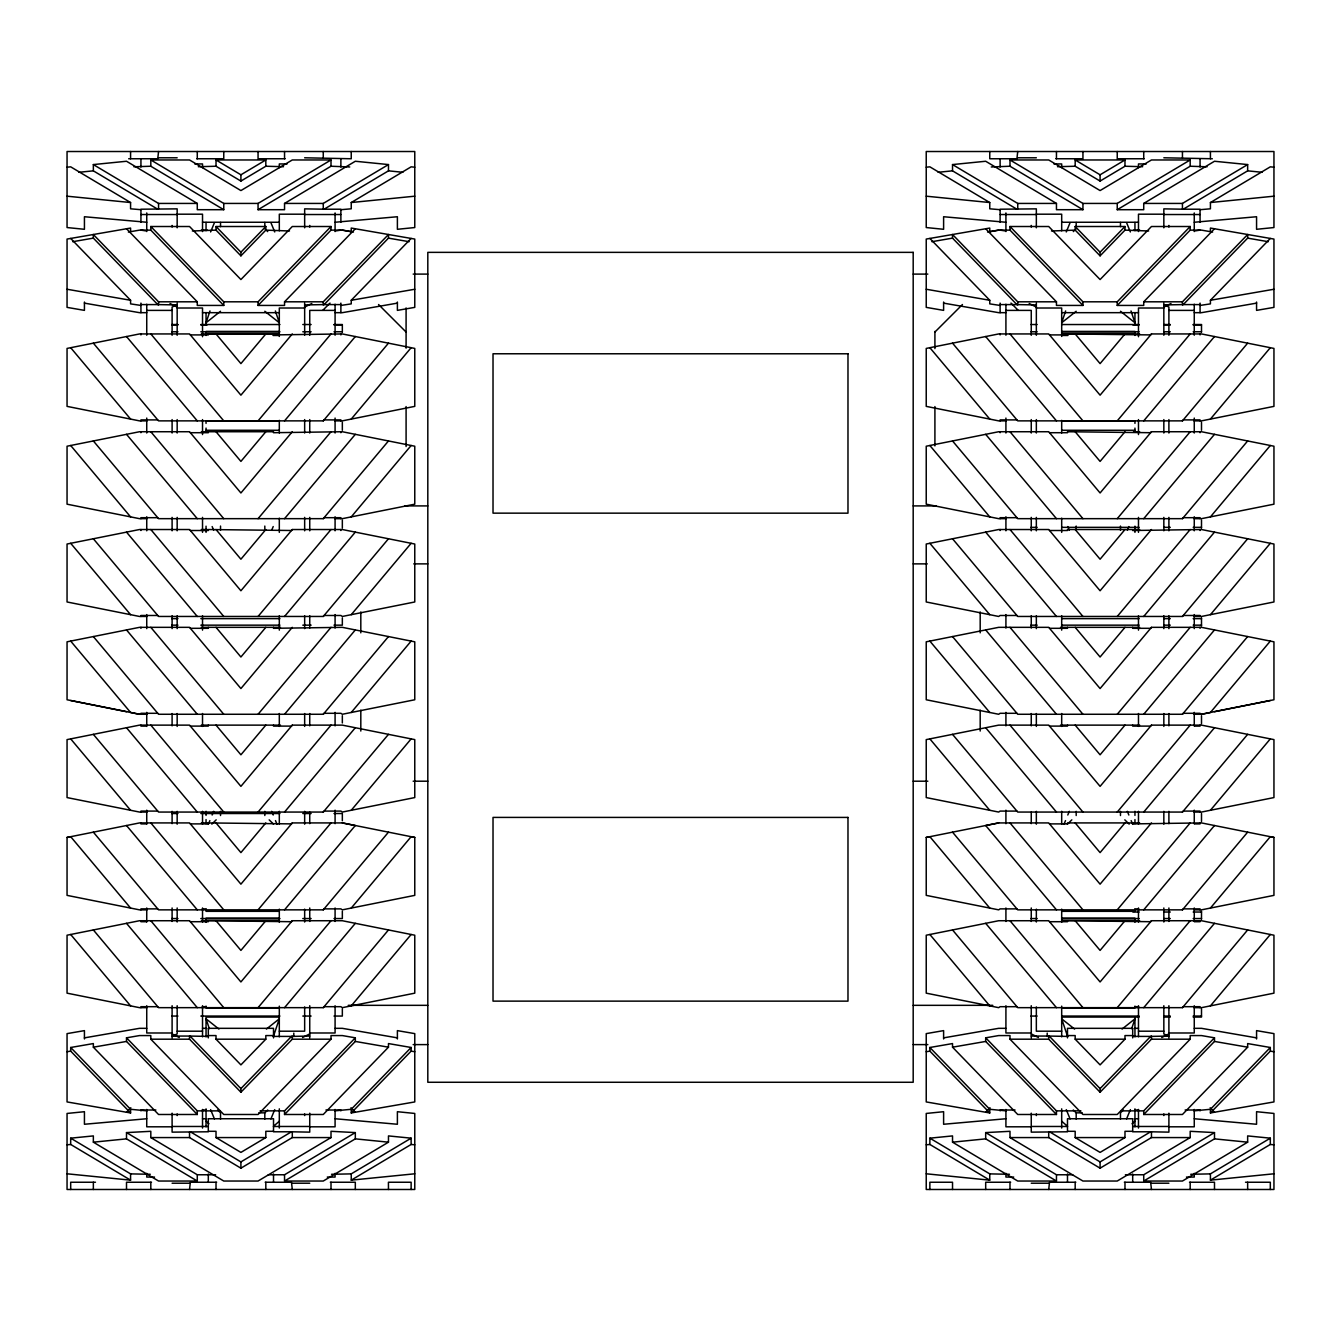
<?xml version="1.0" encoding="UTF-8"?>
<svg xmlns="http://www.w3.org/2000/svg" width="1341" height="1341" viewBox="0 0 1341 1341"><rect width="100%" height="100%" fill="white"/><g stroke="black" fill="none" stroke-linecap="round" stroke-linejoin="round"><path stroke-width="1.5" d="M210.001 310.944L206.045 322.745L220.527 311.263M273.38 1036.543L279.314 1018.842L266.423 1029.05M1065.642 310.944L1061.686 322.745L1076.186 311.263M1131.67 1028.681L1134.955 1018.842L1122.082 1029.05M210.621 231.959L214.426 222.673M271.687 530.282L273.212 526.56M208.324 824.313L209.85 820.608M212.146 815.026L213.672 811.305M270.916 1118.93L274.737 1109.644M1066.263 231.959L1070.084 222.673M1127.328 530.282L1128.854 526.56M1063.983 824.313L1065.508 820.608M1067.788 815.026L1069.313 811.305M1126.574 1118.93L1130.379 1109.644M158.556 151.516L157.752 158.758L128.669 158.758M334.781 420.873L342.341 420.873L414.771 406.373L414.771 348.425L342.341 333.943L273.514 334.915L273.514 333.943L208.308 333.943L208.308 334.915L190.355 334.915M334.781 518.665L342.341 518.665L414.771 504.182L414.771 446.218L342.341 431.735L273.514 432.707L273.514 431.735L208.308 431.735L208.308 432.707L190.355 432.707M93.35 343.162L158.556 420.873L323.265 420.873L324.086 419.901L340.882 419.901L340.882 420.873M93.35 538.764L158.556 616.458L323.265 616.458L324.086 615.485L340.882 615.485L342.341 616.458L414.771 601.975L414.771 544.027L342.341 529.527L292.288 529.527L291.483 530.5L208.308 529.527L208.308 530.5L190.355 530.5M93.35 440.954L158.556 518.665L323.265 518.665L324.086 517.693L340.882 517.693L340.882 518.665M93.35 636.556L158.556 714.267L323.265 714.267L324.086 713.295L340.882 713.295L342.341 714.267L414.771 699.767L414.771 641.819L342.341 627.337L273.514 628.309L273.514 627.337M93.35 734.348L158.556 812.059L323.265 812.059L324.086 811.087L340.882 811.087L342.341 812.059L414.771 797.577L414.771 739.612L342.341 725.129L292.288 725.129L291.483 726.101L273.514 726.101L273.514 725.129M284.543 909.852L355.315 825.52L342.341 822.921L292.288 822.921L291.483 823.894L208.308 822.921L208.308 823.894L190.355 823.894M93.35 929.95L158.556 1007.661L323.265 1007.661L324.086 1006.689L340.882 1006.689L342.341 1007.661L414.771 993.161L414.771 935.213L342.341 920.731L292.288 920.731L291.483 921.703L208.308 920.731L208.308 921.703L190.355 921.703M93.35 832.158L158.556 909.852L323.265 909.852L324.086 908.88L340.882 908.88L342.341 909.852L414.771 895.369L414.771 837.421L342.341 822.921M1017.735 151.516L1016.914 158.758L989.759 158.758L989.759 151.516M189.534 1189.484L190.355 1182.242L216.639 1182.242M1193.959 420.873L1201.502 420.873L1273.95 406.373L1273.95 348.425L1201.502 333.943L1151.466 333.943L1150.645 334.915L1067.486 333.943L1067.486 334.915L1049.517 334.915M1193.959 518.665L1201.502 518.665L1273.95 504.182L1273.95 446.218L1201.502 431.735L1151.466 431.735L1150.645 432.707L1067.486 431.735L1067.486 432.707L1049.517 432.707M952.529 343.162L1017.735 420.873L1182.444 420.873L1183.248 419.901L1200.061 419.901L1200.061 420.873M1193.959 616.458L1201.502 616.458L1273.95 601.975L1273.95 544.027L1201.502 529.527L1132.692 530.5L1132.692 529.527L1067.486 529.527L1067.486 530.5L1049.517 530.5M952.529 440.954L1017.735 518.665L1182.444 518.665L1183.248 517.693L1200.061 517.693L1200.061 518.665M1193.959 714.267L1201.502 714.267L1273.95 699.767L1273.95 641.819L1201.502 627.337L1151.466 627.337L1150.645 628.309L1132.692 628.309L1132.692 627.337M952.529 538.764L1017.735 616.458L1182.444 616.458L1183.248 615.485L1200.061 615.485L1200.061 616.458M1193.959 812.059L1201.502 812.059L1273.95 797.577L1273.95 739.612L1201.502 725.129L1151.466 725.129L1150.645 726.101L1132.692 726.101L1132.692 725.129M952.529 636.556L1017.735 714.267L1182.444 714.267L1183.248 713.295L1200.061 713.295L1200.061 714.267M1193.959 909.852L1201.502 909.852L1273.95 895.369L1273.95 837.421L1201.502 822.921L1132.692 823.894L1132.692 822.921L1067.486 822.921L1067.486 823.894L1049.517 823.894M952.529 734.348L1017.735 812.059L1182.444 812.059L1183.248 811.087L1200.061 811.087L1200.061 812.059M1193.959 1007.661L1201.502 1007.661L1273.95 993.161L1273.95 935.213L1201.502 920.731L1151.466 920.731L1150.645 921.703L1067.486 920.731L1067.486 921.703L1049.517 921.703M952.529 832.158L1017.735 909.852L1182.444 909.852L1183.248 908.88L1200.061 908.88L1200.061 909.852M952.529 929.95L1017.735 1007.661L1182.444 1007.661L1183.248 1006.689L1200.061 1006.689L1200.061 1007.661M1048.712 1189.484L1049.517 1182.242L1075.817 1182.242M265.82 333.943L240.911 363.612L216.018 333.943M292.288 333.943L240.911 395.159L189.534 333.943L139.498 333.943L67.05 348.425L67.05 406.373L139.498 420.873L147.041 420.873M258.059 420.873L331.009 333.943M265.82 431.735L240.911 461.405L216.018 431.735M284.543 420.873L355.315 336.541M292.288 431.735L240.911 492.968L189.534 431.735L139.498 431.735L67.05 446.218L67.05 504.182L139.498 518.665L147.041 518.665M323.265 420.873L388.471 343.162M258.059 518.665L331.009 431.735M351.241 419.079L411.134 347.705M265.82 529.527L240.911 559.214L216.018 529.527M284.543 518.665L355.315 434.333M292.288 529.527L240.911 590.761L189.534 529.527L139.498 529.527L67.05 544.027L67.05 601.975L139.498 616.458L147.041 616.458M323.265 518.665L388.471 440.954M258.059 616.458L331.009 529.527M351.241 516.888L411.134 445.497M265.82 627.337L240.911 657.006L216.018 627.337M284.543 616.458L355.315 532.126M292.288 627.337L240.911 688.553L189.534 627.337L139.498 627.337L67.05 641.819L67.05 699.767L139.498 714.267L147.041 714.267M323.265 616.458L388.471 538.764M258.059 714.267L331.009 627.337M351.241 614.681L411.134 543.289M265.82 725.129L240.911 754.799L216.018 725.129M284.543 714.267L355.315 629.935M292.288 725.129L240.911 786.362L189.534 725.129L139.498 725.129L67.05 739.612L67.05 797.577L139.498 812.059L147.041 812.059M323.265 714.267L388.471 636.556M258.059 812.059L331.009 725.129M351.241 712.473L411.134 641.099M265.82 822.921L240.911 852.608L216.018 822.921M284.543 812.059L355.315 727.727M292.288 822.921L240.911 884.155L189.534 822.921L139.498 822.921L67.05 837.421L67.05 895.369L139.498 909.852L147.041 909.852M323.265 812.059L388.471 734.348M258.059 909.852L331.009 822.921M351.241 810.282L411.134 738.891M265.82 920.731L240.911 950.4L216.018 920.731M292.288 920.731L240.911 981.947L189.534 920.731L139.498 920.731L67.05 935.213L67.05 993.161L139.498 1007.661L147.041 1007.661M323.265 909.852L388.471 832.158M258.059 1007.661L331.009 920.731M351.241 908.075L411.134 836.683L414.771 837.421M284.543 1007.661L355.315 923.329M323.265 1007.661L388.471 929.95M351.241 1005.867L411.134 934.493M1124.982 333.943L1100.089 363.612L1075.18 333.943M1151.466 333.943L1100.089 395.159L1048.712 333.943L998.659 333.943L926.229 348.425L926.229 406.373L998.659 420.873L1006.219 420.873M1117.237 420.873L1190.188 333.943M1124.982 431.735L1100.089 461.405L1075.18 431.735M1143.722 420.873L1214.493 336.541M1151.466 431.735L1100.089 492.968L1048.712 431.735L998.659 431.735L926.229 446.218L926.229 504.182L998.659 518.665L1006.219 518.665M1182.444 420.873L1247.65 343.162M1117.237 518.665L1190.188 431.735M1210.42 419.079L1270.313 347.705M1124.982 529.527L1100.089 559.214L1075.18 529.527M1143.722 518.665L1214.493 434.333M1151.466 529.527L1100.089 590.761L1048.712 529.527L998.659 529.527L926.229 544.027L926.229 601.975L998.659 616.458L1000.118 615.485L1016.914 615.485M1182.444 518.665L1247.65 440.954M1117.237 616.458L1190.188 529.527M1210.42 516.888L1270.313 445.497M1124.982 627.337L1100.089 657.006L1075.18 627.337M1143.722 616.458L1214.493 532.126M1151.466 627.337L1100.089 688.553L1048.712 627.337L998.659 627.337L926.229 641.819L926.229 699.767L998.659 714.267L1000.118 713.295L1016.914 713.295M1182.444 616.458L1247.65 538.764M1117.237 714.267L1190.188 627.337M1210.42 614.681L1270.313 543.289M1124.982 725.129L1100.089 754.799L1075.18 725.129M1143.722 714.267L1214.493 629.935M1151.466 725.129L1100.089 786.362L1048.712 725.129L998.659 725.129L926.229 739.612L926.229 797.577L998.659 812.059L1000.118 811.087L1016.914 811.087M1182.444 714.267L1247.65 636.556M1117.237 812.059L1190.188 725.129M1270.313 641.099L1210.42 712.473L1201.502 714.267M1124.982 822.921L1100.089 852.608L1075.18 822.921M1143.722 812.059L1214.493 727.727M1151.466 822.921L1100.089 884.155L1048.712 822.921L998.659 822.921L985.685 825.52L1056.457 909.852M1182.444 812.059L1247.65 734.348M1117.237 909.852L1190.188 822.921M1210.42 810.282L1270.313 738.891M1124.982 920.731L1100.089 950.4L1075.18 920.731M1143.722 909.852L1214.493 825.52M1151.466 920.731L1100.089 981.947L1048.712 920.731L998.659 920.731L926.229 935.213L926.229 993.161L998.659 1007.661L1000.118 1006.689L1016.914 1006.689M1182.444 909.852L1247.65 832.158M1117.237 1007.661L1190.188 920.731M1210.42 908.075L1270.313 836.683L1273.95 837.421M1143.722 1007.661L1214.493 923.329M1182.444 1007.661L1247.65 929.95M1210.42 1005.867L1270.313 934.493M240.911 255.846L240.911 252.209L265.82 226.512L216.018 226.512L216.018 230.132L240.911 255.846L265.82 230.132L265.82 226.512M355.315 228.758L284.543 301.809L284.543 305.43L258.059 305.43L258.059 301.809L331.009 226.512L292.288 226.512L240.911 279.548L189.534 226.512L150.812 226.512L150.812 230.132L223.763 305.43L197.278 305.43L197.278 301.809L126.507 228.758M258.059 305.43L331.009 230.132L331.009 226.512M323.265 304.943L323.265 301.809L388.471 234.507L388.471 238.128L324.086 304.591L304.658 304.943M340.882 305.43L351.241 303.887L351.241 300.267L411.134 238.43M126.507 1112.242L130.848 1107.767M273.514 1035.57L265.82 1035.57L265.82 1039.191L240.911 1064.888L216.018 1039.191L216.018 1035.57L208.308 1035.57M172.101 1036.057L189.534 1036.057L189.534 1039.191L240.911 1092.228L240.911 1088.607L291.483 1036.409L309.737 1036.057M240.911 1092.228L292.288 1039.191L292.288 1036.057M411.134 1047.489L351.241 1109.309L351.241 1112.946L411.134 1051.109L411.134 1047.489L388.471 1043.566L388.471 1047.187L323.265 1114.488L284.543 1114.488L355.315 1041.437L355.315 1037.817L342.341 1035.57L331.009 1035.57L331.009 1039.191L258.059 1114.488L223.763 1114.488L150.812 1039.191L150.812 1035.57L139.498 1035.57L126.507 1037.817L126.507 1041.437L197.278 1114.488L158.556 1114.488L93.35 1047.187L93.35 1043.566L70.687 1047.489L70.687 1051.109L130.58 1112.946L130.58 1109.309L70.687 1047.489M1100.089 255.846L1100.089 252.209L1124.982 226.512L1075.18 226.512L1075.18 230.132L1100.089 255.846L1124.982 230.132L1124.982 226.512M284.543 1114.488L284.543 1110.868L355.315 1037.817M1214.493 228.758L1143.722 301.809L1143.722 305.43L1117.237 305.43L1117.237 301.809L1190.188 226.512L1151.466 226.512L1100.089 279.548L1048.712 226.512L1009.991 226.512L1009.991 230.132L1082.941 305.43L1056.457 305.43L1056.457 301.809L985.685 228.758M1117.237 305.43L1190.188 230.132L1190.188 226.512M1182.444 304.943L1182.444 301.809L1247.65 234.507L1247.65 238.128L1183.248 304.591L1163.837 304.943M1200.061 305.43L1210.42 303.887L1210.42 300.267L1270.313 238.43M985.685 1112.242L990.027 1107.767M1132.692 1035.57L1124.982 1035.57L1124.982 1039.191L1100.089 1064.888L1075.18 1039.191L1075.18 1035.57L1067.486 1035.57M1031.263 1036.057L1048.712 1036.057L1048.712 1039.191L1100.089 1092.228L1100.089 1088.607L1150.645 1036.409L1168.899 1036.057M1100.089 1092.228L1151.466 1039.191L1151.466 1036.057M1270.313 1047.489L1210.42 1109.309L1210.42 1112.946L1270.313 1051.109L1270.313 1047.489L1247.65 1043.566L1247.65 1047.187L1182.444 1114.488L1143.722 1114.488L1214.493 1041.437L1214.493 1037.817L1201.502 1035.57L1190.188 1035.57L1190.188 1039.191L1117.237 1114.488L1082.941 1114.488L1009.991 1039.191L1009.991 1035.57L998.659 1035.57L985.685 1037.817L985.685 1041.437L1056.457 1114.488L1017.735 1114.488L952.529 1047.187L952.529 1043.566L929.866 1047.489L929.866 1051.109L989.759 1112.946L989.759 1109.309L929.866 1047.489M1143.722 1114.488L1143.722 1110.868L1214.493 1037.817M322.779 310.324L330.02 303.083M934.912 332.048L962.452 304.524M211.844 824.145L216.186 819.837M1073.286 231.607L1076.186 228.741M258.779 1112.846L264.814 1112.846L267.714 1109.979M1067.486 824.145L1071.828 819.837M1123.372 1109.979L1120.473 1112.846L1120.473 1119.132M273.514 1126.256L279.314 1121.244M1132.055 1123.758L1134.955 1121.244M240.911 181.069L240.911 174.799L265.82 159.965L265.82 166.234L240.911 181.069L216.018 166.234L198.334 166.72M258.059 203.43L331.009 159.965L331.009 166.234L258.059 209.699L258.059 203.43L223.763 203.43L150.812 159.965L150.812 166.234L223.763 209.699L223.763 203.43M258.059 209.699L284.543 209.699L284.543 203.43L355.315 161.255L388.471 164.574L388.471 170.843L324.086 209.213L304.658 208.861L304.658 227.819M284.543 203.43L323.265 203.43L388.471 164.574M340.882 209.699L351.241 208.81L351.241 202.541L411.134 166.837L414.771 167.206M1100.089 181.069L1100.089 174.799L1124.982 159.965L1124.982 166.234L1100.089 181.069L1075.18 166.234L1057.513 166.72M1117.237 203.43L1190.188 159.965L1190.188 166.234L1117.237 209.699L1117.237 203.43L1082.941 203.43L1009.991 159.965L1009.991 166.234L1082.941 209.699L1082.941 203.43M1117.237 209.699L1143.722 209.699L1143.722 203.43L1214.493 161.255L1247.65 164.574L1247.65 170.843L1183.248 209.213L1163.837 208.861L1163.837 227.819M1143.722 203.43L1182.444 203.43L1247.65 164.574M1200.061 209.699L1210.42 208.81L1210.42 202.541L1270.313 166.837L1273.95 167.206M273.514 1131.301L265.82 1131.301L265.82 1137.57L240.911 1152.405L216.018 1137.57L216.018 1131.301L208.308 1131.301M126.507 1132.592L197.278 1174.766L197.278 1181.035L126.507 1138.861L126.507 1132.592L150.812 1131.301L150.812 1137.57L189.534 1137.57L240.911 1168.179L240.911 1161.909L291.483 1131.787L309.737 1132.139L309.737 1113.181M240.911 1168.179L292.288 1137.57L331.009 1137.57L331.009 1131.301L355.315 1132.592L355.315 1138.861L284.543 1181.035L284.543 1174.766L355.315 1132.592M331.009 1137.57L258.059 1181.035L223.763 1181.035L150.812 1137.57M411.134 1138.174L351.241 1173.878L351.241 1180.147L411.134 1144.46L411.134 1138.174L388.471 1135.911L388.471 1142.18L323.265 1181.035L284.543 1181.035M1132.692 1131.301L1124.982 1131.301L1124.982 1137.57L1100.089 1152.405L1075.18 1137.57L1075.18 1131.301L1067.486 1131.301M1214.493 1132.592L1143.722 1174.766L1143.722 1181.035L1214.493 1138.861L1214.493 1132.592L1190.188 1131.301L1190.188 1137.57L1151.466 1137.57L1100.089 1168.179L1100.089 1161.909L1150.645 1131.787L1168.899 1132.139L1168.899 1113.181M1190.188 1137.57L1117.237 1181.035L1082.941 1181.035L1009.991 1137.57L1009.991 1131.301L985.685 1132.592L985.685 1138.861L1056.457 1181.035L1056.457 1174.766L985.685 1132.592M1270.313 1138.174L1210.42 1173.878L1210.42 1180.147L1270.313 1144.46L1270.313 1138.174L1247.65 1135.911L1247.65 1142.18L1182.444 1181.035L1143.722 1181.035M175.671 305.295L172.101 307.089L172.101 335.284M304.658 307.089L311.816 303.502M1163.837 307.089L1170.995 303.502M173.576 1035.705L177.163 1033.911L177.163 1005.716M302.58 1037.498L309.737 1033.911M1161.742 1037.498L1168.899 1033.911M140.939 222.254L140.939 209.213L177.163 208.861L177.163 227.819M1000.118 222.254L1000.118 209.213L1036.342 208.861L1036.342 227.819M172.101 1113.181L172.101 1132.139L208.308 1131.787L208.308 1118.746L273.514 1118.746L273.514 1131.787L291.483 1131.787M1031.263 1113.181L1031.263 1132.139L1067.486 1131.787L1067.486 1118.746L1132.692 1118.746L1132.692 1131.787L1150.645 1131.787M67.05 837.421L70.687 836.683L130.58 908.075M1214.493 711.669L1270.313 700.505M1016.914 908.88L1000.118 908.88L998.659 909.852L926.229 895.369L926.229 837.421L929.866 836.683L989.759 908.075M926.229 837.421L998.659 822.921M72.749 241.698L93.35 238.128L157.752 304.591L177.163 304.943M128.367 232.06L139.498 230.132L150.812 230.132M351.241 300.267L414.771 289.254M397.389 303.133L342.341 312.671L335.082 312.671M987.546 232.06L998.659 230.132L1009.991 230.132M931.911 241.698L952.529 238.128L1016.914 304.591L1036.342 304.943M998.659 230.132L989.759 231.691L989.759 228.054L926.229 239.067L926.229 307.374L943.611 310.374L943.611 302.043M1210.42 300.267L1273.95 289.254M1256.567 303.133L1201.502 312.671L1194.261 312.671M84.433 1037.867L139.498 1028.329L146.739 1028.329M67.05 1051.746L70.687 1051.109M93.35 1047.187L126.507 1041.437M351.61 1109.258L334.781 1110.868M351.241 1112.946L414.771 1101.933L414.771 1033.626L397.389 1030.626L397.389 1038.957M943.611 1037.867L998.659 1028.329L1005.918 1028.329M926.229 1051.746L929.866 1051.109M952.529 1047.187L985.685 1041.437M1210.772 1109.258L1193.959 1110.868M1210.42 1112.946L1273.95 1101.933L1273.95 1033.626L1256.567 1030.626L1256.567 1038.957M67.05 167.206L70.687 166.837L130.58 202.541L130.58 208.81L140.939 209.699M157.752 209.213L93.35 170.843L93.35 164.574L126.507 161.255L197.278 203.43L197.278 209.699L223.763 209.699M78.935 172.285L93.35 170.843M133.932 166.787L150.812 166.234M351.241 202.541L414.771 196.188M926.229 167.206L929.866 166.837L989.759 202.541L989.759 208.81L1000.118 209.699M1016.914 209.213L952.529 170.843L952.529 164.574L985.685 161.255L1056.457 203.43L1056.457 209.699L1082.941 209.699M938.097 172.285L952.529 170.843M991.25 166.971L1009.991 166.234M1210.42 202.541L1273.95 196.188M70.687 1138.174L130.58 1173.878L130.58 1180.147L70.687 1144.46L70.687 1138.174L93.35 1135.911L93.35 1142.18L158.556 1181.035L197.278 1181.035M67.05 1144.812L70.687 1144.46M93.35 1142.18L126.507 1138.861M351.241 1173.878L331.545 1174.28M351.241 1180.147L414.771 1173.794M929.866 1138.174L989.759 1173.878L989.759 1180.147L929.866 1144.46L929.866 1138.174L952.529 1135.911L952.529 1142.18L1017.735 1181.035L1056.457 1181.035M926.229 1144.812L929.866 1144.46M952.529 1142.18L985.685 1138.861M1210.42 1173.878L1190.724 1174.28M1210.42 1180.147L1273.95 1173.794M158.556 157.785L177.163 157.785M304.658 157.785L351.241 158.758L351.241 151.516M1017.735 157.785L1036.342 157.785M1163.837 157.785L1212.331 158.758M196.658 158.758L223.763 158.758L223.763 151.516M285.164 158.758L258.059 158.758L258.059 151.516M1055.836 158.758L1082.941 158.758L1082.941 151.516M1144.342 158.758L1117.237 158.758L1117.237 151.516M150.812 159.965L189.534 159.965L240.911 190.573L292.288 159.965L331.009 159.965M216.018 166.234L216.018 159.965L265.82 159.965M1009.991 159.965L1048.712 159.965L1100.089 190.573L1151.466 159.965L1190.188 159.965M1075.18 166.234L1075.18 159.965L1124.982 159.965M194.713 163.937L202.525 163.937L202.525 167.659M287.108 163.937L279.314 163.937L279.314 167.659M1053.892 163.937L1061.686 163.937L1061.686 167.659M1146.287 163.937L1138.475 163.937L1138.475 167.659M265.82 166.234L283.487 166.72M331.009 166.234L349.75 166.971M1124.982 166.234L1142.666 166.72M1190.188 166.234L1207.068 166.787M93.35 164.574L158.556 203.43L197.278 203.43M952.529 164.574L1017.735 203.43L1056.457 203.43M324.086 209.213L340.882 209.213L340.882 222.254M1183.248 209.213L1200.061 209.213L1200.061 222.254M177.163 214.191L202.525 214.191L202.525 231.557M304.658 214.191L279.314 214.191L279.314 230.803M1036.342 214.191L1061.686 214.191L1061.686 230.803M1163.837 214.191L1138.475 214.191L1138.475 231.557M140.939 214.526L177.163 214.526M304.658 214.526L340.882 214.526M1000.118 214.526L1036.342 214.526M1163.837 214.526L1200.061 214.526M146.739 222.254L84.433 216.739L84.433 229.294L67.05 227.551L67.05 151.516L414.771 151.516L414.771 227.551L397.389 229.294L397.389 216.739L335.082 222.254M202.525 222.254L279.314 222.254M1005.918 222.254L943.611 216.739L943.611 229.294L926.229 227.551L926.229 151.516L1273.95 151.516L1273.95 227.551L1256.567 229.294L1256.567 216.739L1194.261 222.254M1061.686 222.254L1138.475 222.254M201.351 230.132L207.469 230.132M216.018 230.132L192.35 230.987M265.82 230.132L289.488 230.987M331.009 230.132L342.341 230.132L353.454 232.06M1075.18 230.132L1051.512 230.987M1124.982 230.132L1148.65 230.987M1133.531 230.132L1139.649 230.132M1190.188 230.132L1201.502 230.132L1212.633 232.06M146.538 230.987L140.939 230.132M335.284 230.987L340.882 230.132M1005.716 230.987L1000.118 230.132M1194.462 230.987L1200.061 230.132M413.179 274.1L427.813 274.1M913.187 274.1L927.821 274.1M93.35 238.128L93.35 234.507L158.556 301.809L197.278 301.809M150.812 226.512L223.763 301.809L258.059 301.809M284.543 301.809L323.265 301.809M952.529 238.128L952.529 234.507L1017.735 301.809L1056.457 301.809M1009.991 226.512L1082.941 301.809L1117.237 301.809M1143.722 301.809L1182.444 301.809M140.939 304.591L157.752 304.591M324.086 304.591L340.882 304.591M1000.118 304.591L1016.914 304.591M1183.248 304.591L1200.061 304.591M140.939 305.43L130.58 303.887L130.58 300.267L70.687 238.43M1000.118 305.43L989.759 303.887L989.759 300.267L929.866 238.43M177.163 308.011L202.525 308.011L202.525 336.742M304.658 308.011L279.314 308.011L279.314 336.44M1036.342 308.011L1061.686 308.011L1061.686 336.44M1163.837 308.011L1138.475 308.011L1138.475 336.742M146.739 310.391L172.101 310.391M335.082 310.391L309.737 310.391L309.737 335.284M1005.918 310.391L1031.263 310.391L1031.263 335.284M1168.899 310.391L1194.261 310.391M146.739 312.671L139.498 312.671L84.433 303.133M202.525 312.671L279.314 312.671M1005.918 312.671L998.659 312.671L943.611 303.133M1061.686 312.671L1138.475 312.671M171.715 324.522L177.951 324.522M200.832 324.522L279.917 324.522M302.798 324.522L311.129 324.522M334.01 324.522L342.341 324.522L342.341 332.166M1030.877 324.522L1037.129 324.522M1061.686 324.539L1139.079 324.522M1164.055 324.522L1170.291 324.522M1193.188 324.522L1201.502 324.522L1201.502 332.166M171.715 324.941L177.951 324.941M200.832 324.941L207.084 324.941M334.01 324.941L342.341 324.941M1132.843 324.941L1139.079 324.941M1164.055 324.941L1170.291 324.941M1193.188 324.941L1201.502 324.941M279.314 331.411L206.045 331.411L206.045 335.468M1061.686 331.411L1134.955 331.411L1134.955 335.468M171.715 331.763L177.951 331.763M200.832 331.763L279.917 331.763M302.798 331.763L311.129 331.763M334.01 331.763L342.341 331.763M1030.877 331.763L1037.129 331.763M1062.089 331.763L1139.079 331.763M1164.055 331.763L1170.291 331.763M1193.188 331.763L1201.502 331.763M206.045 333.591L279.314 333.591M1061.686 333.591L1134.955 333.591M201.351 333.943L207.469 333.943M1133.531 333.943L1139.649 333.943M273.028 335.468L279.314 335.468M1061.686 335.468L1067.972 335.468M157.752 419.901L140.939 419.901L140.939 420.873M1016.914 419.901L1000.118 419.901L1000.118 420.873M279.314 421.225L206.045 421.225L206.045 423.404M1061.686 421.225L1134.955 421.225L1134.955 423.404M206.045 430.277L279.314 430.277M1061.686 430.277L1134.955 430.277M201.351 431.735L207.469 431.735M1133.531 431.735L1139.649 431.735M404.814 505.909L427.813 505.909M913.187 505.909L936.186 505.909M157.752 517.693L140.939 517.693L140.939 518.665M1016.914 517.693L1000.118 517.693L1000.118 518.665M1030.877 527.348L1037.129 527.348M1062.089 527.348L1139.079 527.348M1164.055 527.348L1170.291 527.348M1193.188 527.348L1201.502 527.348M201.351 529.527L207.469 529.527M1133.531 529.527L1139.649 529.527M413.732 563.874L427.813 563.874M913.187 563.874L927.268 563.874M157.752 615.485L140.939 615.485L140.939 616.458M171.715 618.637L177.951 618.637M200.832 618.637L279.917 618.637M1062.089 618.637L1139.079 618.637M1164.055 618.637L1170.291 618.637M1193.188 618.637L1201.502 618.637M171.715 625.157L177.951 625.157M200.832 625.157L279.917 625.157M302.798 625.157L311.129 625.157M334.01 625.157L342.341 625.157L342.341 617.916M1030.877 625.157L1037.129 625.157M1062.089 625.157L1139.079 625.157M1164.055 625.157L1170.291 625.157M1193.188 625.157L1201.502 625.157M201.351 627.337L280.47 627.337M1060.53 627.337L1139.649 627.337M190.355 628.309L208.308 628.309L208.308 627.337M1049.517 628.309L1067.486 628.309L1067.486 627.337M157.752 713.295L140.939 713.295L140.939 714.267M201.351 725.129L280.47 725.129M1060.53 725.129L1139.649 725.129M146.538 726.101L140.939 726.101L140.939 725.129M190.355 726.101L208.308 726.101L208.308 725.129M1049.517 726.101L1067.486 726.101L1067.486 725.129M1194.462 726.101L1200.061 726.101L1200.061 725.129M413.162 781.2L427.813 781.2M913.187 781.2L927.838 781.2M157.752 811.087L140.939 811.087L140.939 812.059M171.715 813.518L177.951 813.518M200.832 813.518L279.917 813.518M302.798 813.518L311.129 813.518M334.01 813.518L342.341 813.518L342.341 820.742M201.351 822.921L207.469 822.921M1133.531 822.921L1139.649 822.921M146.538 823.894L140.939 823.894L140.939 822.921M1194.462 823.894L1200.061 823.894L1200.061 822.921M157.752 908.88L140.939 908.88L140.939 909.852M202.323 908.88L206.313 908.88M1134.687 908.88L1138.677 908.88M279.314 911.327L206.045 911.327L206.045 909.533M1061.686 911.327L1134.955 911.327L1134.955 909.533M1132.843 912.031L1139.079 912.031M1164.055 912.031L1170.291 912.031M1193.188 912.031L1201.502 912.031M279.314 918.199L206.045 918.199L206.045 922.256M1061.686 918.199L1134.955 918.199L1134.955 922.256M171.715 918.551L177.951 918.551M200.832 918.551L279.917 918.551M302.798 918.551L311.129 918.551M334.01 918.551L342.341 918.551L342.341 911.31M1030.877 918.551L1037.129 918.551M1062.089 918.551L1139.079 918.551M1164.055 918.551L1170.291 918.551M1193.188 918.551L1201.502 918.551M206.045 920.379L279.314 920.379M1061.686 920.379L1134.955 920.379M201.351 920.731L207.469 920.731M1133.531 920.731L1139.649 920.731M146.538 921.703L140.939 921.703L140.939 920.731M1194.462 921.703L1200.061 921.703L1200.061 920.731M348.241 1005.331L427.813 1005.331M913.187 1005.331L992.759 1005.331M157.752 1006.689L140.939 1006.689L140.939 1007.661M202.323 1006.689L206.313 1006.689M1134.687 1006.689L1138.677 1006.689M279.314 1008.013L206.045 1008.013L206.045 1006.136M1061.686 1008.013L1134.955 1008.013L1134.955 1006.136M171.715 1016.059L177.951 1016.059M200.832 1016.059L279.917 1016.059M302.798 1016.059L311.129 1016.059M334.01 1016.059L342.341 1016.059L342.341 1008.834M1030.877 1016.059L1037.129 1016.059M1062.089 1016.059L1139.079 1016.059M1164.055 1016.059L1170.291 1016.059M1193.188 1016.059L1201.502 1016.059M279.314 1017.065L206.045 1017.065L206.045 1036.844M1061.686 1017.065L1139.079 1017.065M1164.055 1017.065L1170.291 1017.065M1193.188 1017.065L1201.502 1017.065L1201.502 1008.834M202.525 1028.329L206.665 1028.329M335.082 1028.329L342.341 1028.329L397.389 1037.867M1134.335 1028.329L1138.475 1028.329M1194.261 1028.329L1201.502 1028.329L1256.567 1037.867M177.163 1031.195L202.525 1031.195M279.314 1031.195L304.658 1031.195L304.658 1006.94M1061.686 1031.195L1036.342 1031.195L1036.342 1006.94M1138.475 1031.195L1163.837 1031.195M172.101 1032.989L146.739 1032.989L146.739 1005.767M309.737 1032.989L335.082 1032.989L335.082 1005.767M1031.263 1032.989L1005.918 1032.989L1005.918 1005.767M1168.899 1032.989L1194.261 1032.989L1194.261 1005.767M189.534 1036.057L208.308 1036.409M273.514 1036.409L291.483 1036.409M1048.712 1036.057L1067.486 1036.409M1132.692 1036.409L1150.645 1036.409M150.812 1039.191L189.534 1039.191M216.018 1039.191L265.82 1039.191M292.288 1039.191L331.009 1039.191M1009.991 1039.191L1048.712 1039.191M1075.18 1039.191L1124.982 1039.191M1151.466 1039.191L1190.188 1039.191M413.162 1044.605L427.813 1044.605M913.187 1044.605L927.838 1044.605M155.874 1110.013L140.939 1110.013L140.939 1110.868M202.323 1110.013L206.313 1110.013M325.947 1110.013L340.882 1110.013L340.882 1110.868M1015.053 1110.013L1000.118 1110.013L1000.118 1110.868M1134.687 1110.013L1138.677 1110.013M1185.126 1110.013L1200.061 1110.013L1200.061 1110.868M147.041 1110.868L130.228 1109.258M126.507 1037.817L197.278 1110.868L219.689 1110.868M260.104 1110.868L284.543 1110.868M1006.219 1110.868L989.39 1109.258M985.685 1037.817L1056.457 1110.868L1080.896 1110.868M1121.311 1110.868L1143.722 1110.868M1073.286 1109.979L1076.186 1112.846L1082.221 1112.846M146.739 1118.746L84.433 1124.261L84.433 1111.706L67.05 1113.449L67.05 1189.484L414.771 1189.484L414.771 1113.449L397.389 1111.706L397.389 1124.261L335.082 1118.746M202.525 1118.746L206.665 1118.746M1005.918 1118.746L943.611 1124.261L943.611 1111.706L926.229 1113.449L926.229 1189.484L1273.95 1189.484L1273.95 1113.449L1256.567 1111.706L1256.567 1124.261L1194.261 1118.746M1134.335 1118.746L1138.475 1118.746M172.101 1126.474L208.308 1126.474M273.514 1126.474L309.737 1126.474M1031.263 1126.474L1067.486 1126.474M1132.692 1126.474L1168.899 1126.474M172.101 1126.809L146.739 1126.809L146.739 1109.443M309.737 1126.809L335.082 1126.809L335.082 1109.443M1031.263 1126.809L1005.918 1126.809L1005.918 1109.443M1168.899 1126.809L1194.261 1126.809L1194.261 1109.443M216.018 1137.57L265.82 1137.57M1009.991 1137.57L1048.712 1137.57L1100.089 1168.179M1075.18 1137.57L1124.982 1137.57M150.276 1174.28L130.58 1173.878M1009.455 1174.28L989.759 1173.878M197.278 1174.766L215.616 1174.766M268.25 1174.766L284.543 1174.766M1056.457 1174.766L1072.75 1174.766M1125.384 1174.766L1143.722 1174.766M154.533 1177.063L146.739 1177.063L146.739 1173.341M327.288 1177.063L335.082 1177.063L335.082 1173.341M1013.712 1177.063L1005.918 1177.063L1005.918 1173.341M1186.467 1177.063L1194.261 1177.063L1194.261 1173.341M95.479 1182.242L70.687 1182.242L70.687 1189.484M151.483 1182.242L126.507 1182.242L126.507 1189.484M265.183 1182.242L291.483 1182.242L292.288 1189.484M330.339 1182.242L355.315 1182.242L355.315 1189.484M1010.661 1182.242L985.685 1182.242L985.685 1189.484M1124.361 1182.242L1150.645 1182.242L1151.466 1189.484M1189.517 1182.242L1214.493 1182.242L1214.493 1189.484M1245.521 1182.242L1270.313 1182.242L1270.313 1189.484M172.101 1183.215L189.534 1183.215M292.288 1183.215L309.737 1183.215M1031.263 1183.215L1048.712 1183.215M1151.466 1183.215L1168.899 1183.215M1247.65 170.843L1262.065 172.285M926.229 196.188L989.759 202.541M388.471 170.843L402.903 172.285M67.05 196.188L130.58 202.541M1214.493 1138.861L1247.65 1142.18M1270.313 1144.46L1273.95 1144.812M926.229 1173.794L989.759 1180.147M355.315 1138.861L388.471 1142.18M411.134 1144.46L414.771 1144.812M67.05 1173.794L130.58 1180.147M1247.65 238.128L1268.251 241.698M926.229 289.254L989.759 300.267M342.341 230.132L351.241 231.691L351.241 228.054L414.771 239.067L414.771 307.374L397.389 310.374L397.389 302.043M388.471 238.128L409.089 241.698M67.05 289.254L130.58 300.267M1214.493 1041.437L1247.65 1047.187M1270.313 1051.109L1273.95 1051.746M989.759 1112.946L926.229 1101.933L926.229 1033.626L943.611 1030.626L943.611 1038.957M355.315 1041.437L388.471 1047.187M411.134 1051.109L414.771 1051.746M130.58 1112.946L67.05 1101.933L67.05 1033.626L84.433 1030.626L84.433 1038.957M70.687 700.505L126.507 711.669M139.498 714.267L130.58 712.473L70.687 641.099M1165.329 305.295L1168.899 307.089L1168.899 335.284M1029.184 303.502L1036.342 307.089M170.005 303.502L177.163 307.089M1167.424 1035.705L1163.837 1033.911L1163.837 1005.716M1031.263 1033.911L1038.42 1037.498M172.101 1033.911L179.258 1037.498M1075.18 159.965L1100.089 174.799M216.018 159.965L240.911 174.799M1049.517 1131.787L1100.089 1161.909M190.355 1131.787L240.911 1161.909M1120.473 311.263L1134.955 322.745L1130.999 310.944M264.814 311.263L279.314 322.745L275.358 310.944M1074.577 1029.05L1061.686 1018.842L1067.62 1036.543M218.918 1029.05L206.045 1018.842L209.33 1028.681M1061.686 1121.244L1067.486 1126.256M206.045 1121.244L208.945 1123.758M1124.814 819.837L1129.156 824.145M264.814 228.741L267.714 231.607M269.172 819.837L273.514 824.145M217.628 1109.979L220.527 1112.846L220.527 1119.132M1010.98 303.083L1018.221 310.324M378.548 304.524L406.088 332.048M1075.18 226.512L1100.089 252.209M1210.152 1107.767L1214.493 1112.242M1049.517 1036.409L1100.089 1088.607M216.018 226.512L240.911 252.209M350.973 1107.767L355.315 1112.242M190.355 1036.409L240.911 1088.607M1009.991 333.943L1082.941 420.873M985.685 336.541L1056.457 420.873M1009.991 431.735L1082.941 518.665M929.866 347.705L989.759 419.079M985.685 434.333L1056.457 518.665M1009.991 529.527L1082.941 616.458M929.866 445.497L989.759 516.888M985.685 532.126L1056.457 616.458M1009.991 627.337L1082.941 714.267M929.866 543.289L989.759 614.681M985.685 629.935L1056.457 714.267M1009.991 725.129L1082.941 812.059M929.866 641.099L989.759 712.473M985.685 727.727L1056.457 812.059M1009.991 822.921L1082.941 909.852M929.866 738.891L989.759 810.282M1009.991 920.731L1082.941 1007.661M985.685 923.329L1056.457 1007.661M929.866 934.493L989.759 1005.867M150.812 333.943L223.763 420.873M126.507 336.541L197.278 420.873M150.812 431.735L223.763 518.665M70.687 347.705L130.58 419.079M126.507 434.333L197.278 518.665M150.812 529.527L223.763 616.458M70.687 445.497L130.58 516.888M126.507 532.126L197.278 616.458M150.812 627.337L223.763 714.267M70.687 543.289L130.58 614.681M126.507 629.935L197.278 714.267M150.812 725.129L223.763 812.059M126.507 727.727L197.278 812.059M150.812 822.921L223.763 909.852M70.687 738.891L130.58 810.282M126.507 825.52L197.278 909.852M150.812 920.731L223.763 1007.661M126.507 923.329L197.278 1007.661M70.687 934.493L130.58 1005.867M1126.574 222.673L1130.379 231.959M1067.788 526.56L1069.313 530.282M1127.328 811.305L1128.854 815.026M1131.15 820.608L1132.676 824.313M1066.263 1109.644L1070.084 1118.93M270.916 222.673L274.737 231.959M212.146 526.56L213.672 530.282M271.687 811.305L273.212 815.026M275.492 820.608L277.017 824.313M210.621 1109.644L214.426 1118.93M1256.567 302.043L1256.567 310.374L1273.95 307.374L1273.95 239.067L1210.42 228.054L1210.42 231.691M1247.65 1182.242L1247.65 1189.484M1210.42 151.516L1210.42 158.758M1201.502 422.314L1201.502 430.277M1201.502 520.124L1201.502 528.086M1201.502 617.916L1201.502 625.878M1201.502 715.708L1201.502 723.671M1201.502 813.518L1201.502 821.48M1201.502 911.31L1201.502 919.272M1200.061 158.758L1200.061 167.038M1200.061 303.1L1200.061 312.671M1200.061 333.943L1200.061 334.915M1200.061 431.735L1200.061 432.707M1200.061 529.527L1200.061 530.5M1200.061 627.337L1200.061 628.309M1194.261 212.951L1194.261 231.557M1194.261 304.223L1194.261 335.233M1194.261 418.057L1194.261 433.026M1194.261 516.788L1194.261 530.818M1194.261 614.58L1194.261 628.627M1194.261 712.373L1194.261 725.883M1194.261 810.182L1194.261 823.676M1194.261 907.974L1194.261 921.468M1190.188 1182.242L1190.188 1189.484M1182.444 151.516L1182.444 157.785M1182.444 203.43L1182.444 208.861M1168.899 225.439L1168.899 227.098M1168.899 419.582L1168.899 433.026M1168.899 517.375L1168.899 530.818M1168.899 615.737L1168.899 628.627M1168.899 713.546L1168.899 725.85M1168.899 811.339L1168.899 823.659M1168.899 907.974L1168.899 921.451M1168.899 1005.716L1168.899 1037.9M1163.837 303.1L1163.837 335.284M1163.837 419.582L1163.837 433.026M1163.837 517.375L1163.837 530.818M1163.837 615.737L1163.837 628.627M1163.837 713.546L1163.837 726.42M1163.837 811.339L1163.837 824.212M1163.837 907.974L1163.837 922.021M1163.837 1113.902L1163.837 1115.561M1151.466 1132.139L1151.466 1137.57M1143.722 151.516L1143.722 158.758M1138.475 419.582L1138.475 434.551M1138.475 517.375L1138.475 532.343M1138.475 615.72L1138.475 630.136M1138.475 713.513L1138.475 726.42M1138.475 811.305L1138.475 824.212M1138.475 907.974L1138.475 922.021M1138.475 1005.767L1138.475 1036.777M1138.475 1109.443L1138.475 1128.049M1134.955 222.422L1134.955 230.686M1134.955 312.738L1134.955 324.539M1134.955 428.081L1134.955 432.053M1134.955 526.175L1134.955 532.377M1134.955 811.271L1134.955 815.412M1134.955 819.552L1134.955 823.692M1134.955 1017.065L1134.955 1036.844M1134.955 1108.839L1134.955 1126.876M1132.692 1037.9L1132.692 1028.329L1067.486 1028.329L1067.486 1037.9M1132.692 1173.962L1132.692 1182.242M1124.982 1182.242L1124.982 1189.484M1120.473 222.455L1120.473 226.646M1120.473 526.058L1120.473 530.248M1120.473 811.339L1120.473 815.529M1082.941 301.809L1082.941 305.43M1076.186 222.455L1076.186 226.646M1076.186 526.058L1076.186 530.248M1076.186 811.339L1076.186 815.529M1076.186 1112.846L1076.186 1119.132M1075.18 1182.242L1075.18 1189.484M1067.486 1173.962L1067.486 1182.242M1061.686 420.336L1061.686 433.026M1061.686 518.146L1061.686 532.377M1061.686 615.72L1061.686 630.136M1061.686 713.513L1061.686 726.42M1061.686 811.271L1061.686 824.212M1061.686 909.131L1061.686 922.256M1061.686 1006.136L1061.686 1036.844M1061.686 1108.839L1061.686 1128.049M1056.457 151.516L1056.457 158.758M1056.457 1110.868L1056.457 1114.488M1048.712 1132.139L1048.712 1137.57M1047.204 1033.106L1047.204 1036.492M1036.342 303.1L1036.342 335.284M1036.342 419.582L1036.342 433.026M1036.342 517.375L1036.342 530.818M1036.342 615.737L1036.342 628.627M1036.342 713.546L1036.342 726.42M1036.342 811.339L1036.342 824.212M1036.342 909.131L1036.342 922.021M1036.342 1113.902L1036.342 1115.561M1031.263 225.439L1031.263 227.098M1031.263 419.582L1031.263 433.026M1031.263 517.375L1031.263 530.818M1031.263 615.754L1031.263 628.057M1031.263 713.546L1031.263 725.85M1031.263 812.11L1031.263 823.642M1031.263 907.974L1031.263 921.451M1031.263 1005.716L1031.263 1037.9M1017.735 203.43L1017.735 208.861M1017.735 301.809L1017.735 304.943M1009.991 1182.242L1009.991 1189.484M1005.918 212.951L1005.918 231.557M1005.918 304.223L1005.918 335.233M1005.918 418.057L1005.918 433.026M1005.918 516.788L1005.918 530.818M1005.918 614.58L1005.918 628.074M1005.918 712.373L1005.918 725.883M1005.918 810.182L1005.918 823.676M1005.918 907.974L1005.918 921.468M1000.118 158.758L1000.118 167.038M1000.118 303.1L1000.118 312.671M1000.118 333.943L1000.118 334.915M1000.118 431.735L1000.118 432.707M1000.118 529.527L1000.118 530.5M980.187 611.932L980.187 632.835M980.187 710.143L980.187 731.046M952.529 1189.484L952.529 1182.242L929.866 1182.242L929.866 1189.484M934.912 331.411L934.912 348.61M934.912 406.558L934.912 445.899M411.134 1189.484L411.134 1182.242L388.421 1182.242L388.471 1189.484M406.088 307.91L406.088 348.157M406.088 406.558L406.088 446.519M360.813 611.932L360.813 632.835M360.813 710.143L360.813 731.046M342.341 422.314L342.341 430.277M342.341 520.124L342.341 528.086M342.341 715.708L342.341 722.95M340.882 158.758L340.882 167.038M340.882 303.1L340.882 312.671M340.882 333.943L340.882 334.915M340.882 431.735L340.882 432.707M340.882 529.527L340.882 530.5M335.082 212.951L335.082 231.557M335.082 304.223L335.082 335.233M335.082 418.057L335.082 433.026M335.082 516.788L335.082 530.818M335.082 614.58L335.082 628.074M335.082 712.373L335.082 725.883M335.082 810.182L335.082 823.676M335.082 907.974L335.082 921.468M331.009 1182.242L331.009 1189.484M323.265 151.516L323.265 157.785M323.265 203.43L323.265 208.861M309.737 225.439L309.737 227.098M309.737 419.582L309.737 433.026M309.737 517.375L309.737 530.818M309.737 615.754L309.737 628.057M309.737 713.546L309.737 725.85M309.737 812.11L309.737 823.642M309.737 907.974L309.737 921.451M309.737 1005.716L309.737 1037.9M304.658 303.1L304.658 335.284M304.658 419.582L304.658 433.026M304.658 517.375L304.658 530.818M304.658 615.737L304.658 628.627M304.658 713.546L304.658 726.42M304.658 811.339L304.658 824.212M304.658 909.131L304.658 922.021M304.658 1113.902L304.658 1115.561M293.796 1033.106L293.796 1036.492M292.288 1132.139L292.288 1137.57M284.543 151.516L284.543 158.758M279.314 420.336L279.314 433.026M279.314 518.146L279.314 532.377M279.314 615.72L279.314 630.136M279.314 713.513L279.314 726.42M279.314 811.271L279.314 824.212M279.314 909.131L279.314 922.256M279.314 1006.136L279.314 1036.844M279.314 1108.839L279.314 1128.049M273.514 1037.9L273.514 1028.329L208.308 1028.329L208.308 1037.9M273.514 1173.962L273.514 1182.242M265.82 1182.242L265.82 1189.484M264.814 222.455L264.814 226.646M264.814 526.058L264.814 530.248M264.814 811.339L264.814 815.529M264.814 1112.846L264.814 1119.132M223.763 301.809L223.763 305.43M220.527 222.455L220.527 226.646M220.527 526.058L220.527 530.248M220.527 811.339L220.527 815.529M216.018 1182.242L216.018 1189.484M208.308 1173.962L208.308 1182.242M206.045 222.422L206.045 230.686M206.045 312.738L206.045 324.539M206.045 428.081L206.045 432.053M206.045 526.175L206.045 532.377M206.045 811.271L206.045 815.412M206.045 819.552L206.045 823.692M206.045 1108.839L206.045 1126.876M202.525 419.582L202.525 434.551M202.525 517.375L202.525 532.343M202.525 615.72L202.525 630.136M202.525 713.513L202.525 726.42M202.525 811.305L202.525 824.212M202.525 907.974L202.525 922.021M202.525 1005.767L202.525 1036.777M202.525 1109.443L202.525 1128.049M197.278 151.516L197.278 158.758M197.278 1110.868L197.278 1114.488M189.534 1132.139L189.534 1137.57M177.163 303.1L177.163 335.284M177.163 419.582L177.163 433.026M177.163 517.375L177.163 530.818M177.163 615.737L177.163 628.627M177.163 713.546L177.163 726.42M177.163 811.339L177.163 824.212M177.163 907.974L177.163 922.021M177.163 1113.902L177.163 1115.561M172.101 225.439L172.101 227.098M172.101 419.582L172.101 433.026M172.101 517.375L172.101 530.818M172.101 615.737L172.101 628.627M172.101 713.546L172.101 725.85M172.101 811.339L172.101 823.659M172.101 907.974L172.101 921.451M172.101 1005.716L172.101 1037.9M158.556 203.43L158.556 208.861M158.556 301.809L158.556 304.943M150.812 1182.242L150.812 1189.484M146.739 212.951L146.739 231.557M146.739 304.223L146.739 335.233M146.739 418.057L146.739 433.026M146.739 516.788L146.739 530.818M146.739 614.58L146.739 628.627M146.739 712.373L146.739 726.42M146.739 810.182L146.739 824.212M146.739 907.974L146.739 922.021M140.939 158.758L140.939 167.038M140.939 303.1L140.939 312.671M140.939 333.943L140.939 334.915M140.939 431.735L140.939 432.707M140.939 529.527L140.939 530.5M140.939 627.337L140.939 628.309M130.58 151.516L130.58 158.758M130.58 231.691L130.58 228.054L67.05 239.067L67.05 307.374L84.433 310.374L84.433 302.043M93.35 1182.242L93.35 1189.484M913.187 252.359L427.813 252.359L427.813 1082.271L913.187 1082.271L913.187 252.359M847.981 353.789L493.019 353.773L493.019 513.15L847.981 513.167L847.981 353.789M847.981 817.423L493.019 817.407L493.019 1001.124L847.981 1001.14L847.981 817.423"/></g></svg>
